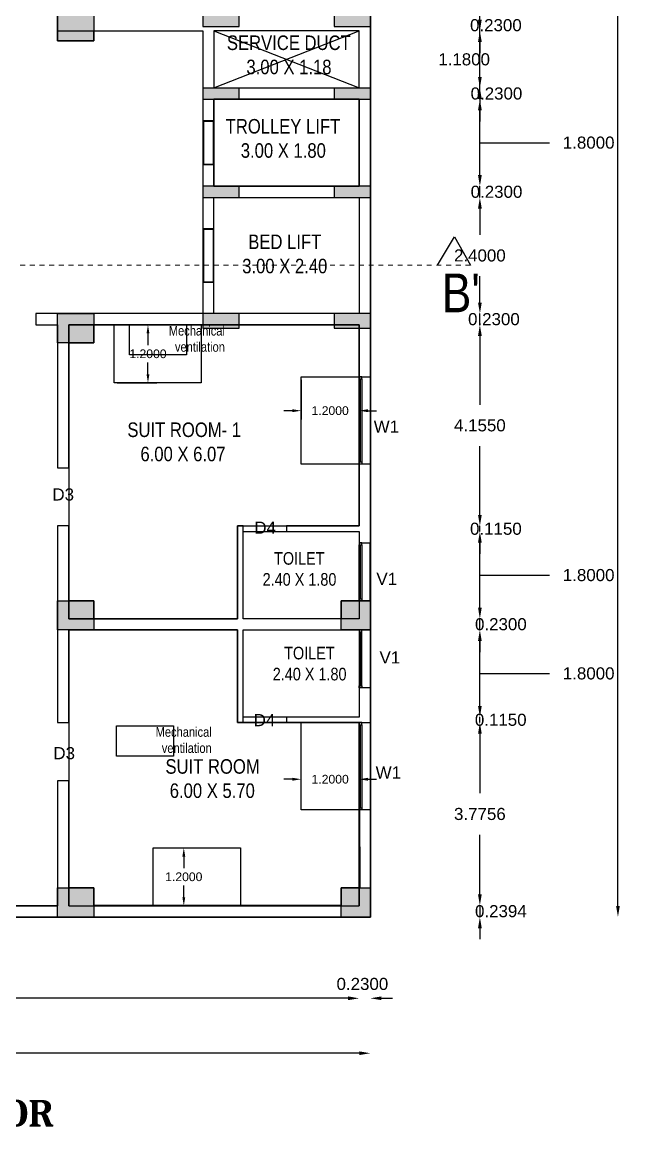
# Model space of a CAD drawing. Header units: metres. Extents: x -38 to 401, y 28 to 287.
# Drawn here: x 254.76 to 267.46, y 28.43 to 51.24 of the extents above; entities that cross this region are included whole.
import ezdxf

# ---------------------------------------------------------------- set-up
doc = ezdxf.new("R2010")
doc.units = ezdxf.units.M
doc.linetypes.add('CENTER', pattern=[2, 1.25, -0.25, 0.25, -0.25])
for name, color, linetype in [('BLK_1_FLR_7_AC_ROOM_8', 117, 'Continuous'), ('BLK_1_FLR_7_AC_ROOM_9', 117, 'Continuous'), ('BLK_1_FLR_7_ACROOM_8_LIGHT_VENTILATION_1', 117, 'Continuous'), ('BLK_1_FLR_7_ACROOM_8_LIGHT_VENTILATION_2', 117, 'Continuous'), ('BLK_1_FLR_7_ACROOM_9_LIGHT_VENTILATION_1', 117, 'Continuous'), ('BLK_1_FLR_7_ACROOM_9_LIGHT_VENTILATION_2', 117, 'Continuous'), ('BLK_1_FLR_7_BLT_UP_AREA_DEDUCT', 1, 'Continuous'), ('BLK_1_FLR_7_CARPET_AREA', 10, 'Continuous'), ('UBEAM', 1, 'Continuous'), ('UHATCH', 8, 'Continuous')]:
    doc.layers.add(name, color=color, linetype=linetype)
for name, color, linetype, lineweight in [('BLK_1_FLR_7_BLT_UP_AREA', 4, 'Continuous', 30), ('BLK_1_FLR_7_LIFT_1', 4, 'Continuous', 30), ('BLK_1_FLR_7_LIFT_2', 4, 'Continuous', 30), ('BLK_1_FLR_7_WC_BATH', 4, 'Continuous', 30), ('BLK_1_LVL_7_BLDG_FOOT_PRINT', 4, 'Continuous', 30), ('UCOLUMN', 6, 'Continuous', 30)]:
    doc.layers.add(name, color=color, linetype=linetype, lineweight=lineweight)
doc.styles.get("Standard").update_dxf_attribs({"font": 'arial.ttf'})
doc.dimstyles.get("Standard").update_dxf_attribs({"dimtxt": 0.18, "dimasz": 0.18, "dimexe": 0.18, "dimexo": 0.0625, "dimgap": 0.09, "dimtad": 0, "dimtih": 1, "dimtoh": 1, "dimdec": 4, "dimzin": 0, "dimdsep": 46, "dimtxsty": 'Standard', "dimcen": 0.09, "dimadec": 0, "dimazin": 0, "dimtfac": 1, "dimtdec": 4, "dimtofl": 0, "dimtmove": 0, "dimatfit": 3, "dimfxl": 0, "dimtolj": 1, "dimtzin": 0, "dimarcsym": 0})
doc.dimstyles.new('STANDARD$0', dxfattribs={"dimtxt": 7, "dimasz": 3, "dimexe": 3, "dimexo": 1, "dimgap": 1.5, "dimtad": 1, "dimdec": 1, "dimzin": 1, "dimdsep": 46, "dimlunit": 4, "dimtxsty": 'Standard', "dimblk": 'OBLIQUE', "dimcen": 0.09375, "dimdle": 1, "dimclrd": 8, "dimclre": 8, "dimclrt": 7, "dimadec": 1, "dimazin": 0, "dimtfac": 1, "dimtdec": 1, "dimtix": 1, "dimtmove": 2, "dimatfit": 3, "dimldrblk": 'ARCHTICK', "dimfxl": 0, "dimfrac": 2, "dimtolj": 1, "dimtzin": 0, "dimarcsym": 0})

# ---------------------------------------------------------------- blocks, each defined once
blk = doc.blocks.new('*D142')
at = {"color": 0, "lineweight": -2}
for p, q in [((267.07, 85.881), (267.07, 59.553)), ((267.07, 32.991), (267.07, 59.318))]:
    blk.add_line(p, q, dxfattribs=at)
at = {"color": 0}
for points in [[(267.032, 85.881), (267.108, 85.881), (267.07, 86.111)], [(267.032, 32.991), (267.108, 32.991), (267.07, 32.761)]]:
    blk.add_solid(points, dxfattribs=at)
at = {"layer": 'Defpoints', "color": 0}
for p in [(263.454, 86.111), (261.954, 32.761), (267.07, 32.761)]:
    blk.add_point(p, dxfattribs=at)
at = {"color": 0, "lineweight": 25, "insert": (267.07, 59.436), "char_height": 0.23, "attachment_point": 5}
blk.add_mtext('\\A1;53.35', dxfattribs=at)
blk = doc.blocks.new('*D145')
at = {"color": 0, "lineweight": -2}
for p, q in [((240.634, 29.949), (250.788, 29.949)), ((261.724, 29.949), (251.57, 29.949))]:
    blk.add_line(p, q, dxfattribs=at)
at = {"color": 0}
for points in [[(240.634, 29.987), (240.634, 29.91), (240.404, 29.949)], [(261.724, 29.987), (261.724, 29.91), (261.954, 29.949)]]:
    blk.add_solid(points, dxfattribs=at)
at = {"layer": 'Defpoints', "color": 0}
for p in [(240.404, 32.761), (261.954, 32.761), (261.954, 29.949)]:
    blk.add_point(p, dxfattribs=at)
at = {"color": 0, "lineweight": 25, "insert": (251.179, 29.949), "char_height": 0.23, "attachment_point": 5}
blk.add_mtext('\\A1;21.55', dxfattribs=at)
blk = doc.blocks.new('230 X 750')
at = {"layer": 'UHATCH', "linetype": 'Continuous'}
h = blk.add_hatch(color=256, dxfattribs=at)
h.dxf.hatch_style = 1
h.paths.add_polyline_path([(750, 0), (750, 230), (0, 230), (0, 0)])
at = {"layer": 'UCOLUMN', "linetype": 'Continuous'}
blk.add_lwpolyline([(0, 230), (0, 0), (750, 0), (750, 230)], close=True, dxfattribs=at)
blk = doc.blocks.new('A$C4CCF6BF3')
at = {"layer": 'UHATCH', "linetype": 'Continuous'}
h = blk.add_hatch(color=256, dxfattribs=at)
h.dxf.hatch_style = 1
h.paths.add_polyline_path([(750, 0), (750, 300), (0, 300), (0, 0)])
at = {"layer": 'UCOLUMN', "linetype": 'Continuous'}
blk.add_lwpolyline([(0, 300), (0, 0), (750, 0), (750, 300)], close=True, dxfattribs=at)
blk = doc.blocks.new('600X600')
at = {"layer": 'UHATCH', "linetype": 'Continuous'}
h = blk.add_hatch(color=256, dxfattribs=at)
h.dxf.hatch_style = 1
h.paths.add_polyline_path([(600, 600), (0, 600), (0, 0), (600, 0)])
at = {"layer": 'UCOLUMN', "linetype": 'Continuous'}
blk.add_lwpolyline([(0, 0), (600, 0), (600, 600), (0, 600)], close=True, dxfattribs=at)
blk = doc.blocks.new('750 x 750')
blk.add_blockref('600X600', (0, 75))
blk = doc.blocks.new('600X750')
at = {"layer": 'UHATCH', "linetype": 'Continuous'}
h = blk.add_hatch(color=256, dxfattribs=at)
h.dxf.hatch_style = 1
h.paths.add_polyline_path([(0, 600), (-750, 600), (-750, 0), (0, 0)])
at = {"layer": 'UCOLUMN', "linetype": 'Continuous'}
blk.add_lwpolyline([(0, 0), (-750, 0), (-750, 600), (0, 600)], close=True, dxfattribs=at)
blk = doc.blocks.new('ASDFSDFSDFDFD')
at = {"layer": 'UBEAM'}
for name, p in [('600X750', (-5710, 3003)), ('A$C4CCF6BF3', (-3460, 3302)), ('A$C4CCF6BF3', (-750, 3302)), ('230 X 750', (-3460, 1798)), ('230 X 750', (-750, 1798)), ('230 X 750', (-3460, -230)), ('230 X 750', (-750, -230)), ('600X750', (-5710, -3230)), ('A$C4CCF6BF3', (-3460, -2930)), ('A$C4CCF6BF3', (-750, -2930)), ('600X750', (-5710, -9160)), ('600X750', (-5710, -15090))]:
    blk.add_blockref(name, p, dxfattribs=at)
at = {"layer": 'UBEAM', "linetype": 'Continuous', "xscale": -1}
for p in [(0, -9235), (0, -15165)]:
    blk.add_blockref('750 x 750', p, dxfattribs=at)
blk = doc.blocks.new('*D332')
at = {"color": 0, "lineweight": -2}
for p, q in [((240.864, 31.083), (250.261, 31.083)), ((261.494, 31.083), (252.097, 31.083))]:
    blk.add_line(p, q, dxfattribs=at)
at = {"color": 0}
for points in [[(240.864, 31.122), (240.864, 31.045), (240.634, 31.083)], [(261.494, 31.122), (261.494, 31.045), (261.724, 31.083)]]:
    blk.add_solid(points, dxfattribs=at)
at = {"layer": 'Defpoints', "color": 0}
for p in [(240.634, 32.991), (261.724, 32.991), (261.724, 31.083)]:
    blk.add_point(p, dxfattribs=at)
at = {"color": 0, "lineweight": 25, "insert": (251.179, 31.083), "char_height": 0.25, "attachment_point": 5}
blk.add_mtext('\\A1;21.0900', dxfattribs=at)
blk = doc.blocks.new('*D334')
at = {"color": 0, "lineweight": -2}
for p, q in [((261.494, 31.083), (261.264, 31.083)), ((262.184, 31.083), (262.414, 31.083))]:
    blk.add_line(p, q, dxfattribs=at)
at = {"color": 0}
for points in [[(261.494, 31.122), (261.494, 31.045), (261.724, 31.083)], [(262.184, 31.122), (262.184, 31.045), (261.954, 31.083)]]:
    blk.add_solid(points, dxfattribs=at)
at = {"layer": 'Defpoints', "color": 0}
for p in [(261.724, 32.991), (261.954, 32.761), (261.954, 31.083)]:
    blk.add_point(p, dxfattribs=at)
at = {"color": 0, "lineweight": 25, "insert": (261.79, 31.378), "char_height": 0.25, "attachment_point": 5}
blk.add_mtext('\\A1;0.2300', dxfattribs=at)
blk = doc.blocks.new('*D353')
at = {"color": 0, "lineweight": -2}
for p, q in [((264.217, 36.546), (264.217, 35.316)), ((264.217, 33.23), (264.217, 34.46))]:
    blk.add_line(p, q, dxfattribs=at)
at = {"color": 0}
for points in [[(264.179, 36.546), (264.256, 36.546), (264.217, 36.776)], [(264.179, 33.23), (264.256, 33.23), (264.217, 33)]]:
    blk.add_solid(points, dxfattribs=at)
at = {"layer": 'Defpoints', "color": 0}
for p in [(261.954, 36.776), (264.217, 36.776), (261.724, 33)]:
    blk.add_point(p, dxfattribs=at)
at = {"color": 0, "lineweight": 25, "insert": (264.217, 34.888), "char_height": 0.25, "attachment_point": 5}
blk.add_mtext('\\A1;3.7756', dxfattribs=at)
blk = doc.blocks.new('*D354')
at = {"color": 0, "lineweight": -2}
for p, q in [((264.217, 33.23), (264.217, 33.46)), ((264.217, 33), (264.217, 32.761)), ((264.217, 32.531), (264.217, 32.301))]:
    blk.add_line(p, q, dxfattribs=at)
at = {"color": 0}
for points in [[(264.179, 33.23), (264.256, 33.23), (264.217, 33)], [(264.179, 32.531), (264.256, 32.531), (264.217, 32.761)]]:
    blk.add_solid(points, dxfattribs=at)
at = {"layer": 'Defpoints', "color": 0}
for p in [(261.724, 33), (261.954, 32.761), (264.217, 32.761)]:
    blk.add_point(p, dxfattribs=at)
at = {"color": 0, "lineweight": 25, "insert": (264.651, 32.881), "char_height": 0.25, "attachment_point": 5}
blk.add_mtext('\\A1;0.2394', dxfattribs=at)
blk = doc.blocks.new('*D355')
at = {"color": 0, "lineweight": -2}
for p, q in [((264.217, 37.121), (264.217, 37.351)), ((264.217, 36.776), (264.217, 36.891)), ((264.217, 36.546), (264.217, 36.316))]:
    blk.add_line(p, q, dxfattribs=at)
at = {"color": 0}
for points in [[(264.179, 37.121), (264.256, 37.121), (264.217, 36.891)], [(264.179, 36.546), (264.256, 36.546), (264.217, 36.776)]]:
    blk.add_solid(points, dxfattribs=at)
at = {"layer": 'Defpoints', "color": 0}
for p in [(261.724, 36.891), (261.954, 36.776), (264.217, 36.891)]:
    blk.add_point(p, dxfattribs=at)
at = {"color": 0, "lineweight": 25, "insert": (264.648, 36.833), "char_height": 0.25, "attachment_point": 5}
blk.add_mtext('\\A1;0.1150', dxfattribs=at)
blk = doc.blocks.new('*D356')
at = {"color": 0, "lineweight": -2}
for p, q in [((264.217, 37.121), (264.217, 38.461)), ((264.217, 37.791), (265.058, 37.791)), ((265.058, 37.791), (265.658, 37.791))]:
    blk.add_line(p, q, dxfattribs=at)
at = {"color": 0}
for points in [[(264.179, 38.461), (264.256, 38.461), (264.217, 38.691)], [(264.179, 37.121), (264.256, 37.121), (264.217, 36.891)]]:
    blk.add_solid(points, dxfattribs=at)
at = {"layer": 'Defpoints', "color": 0}
for p in [(261.954, 38.691), (264.217, 38.691), (261.724, 36.891)]:
    blk.add_point(p, dxfattribs=at)
at = {"color": 0, "lineweight": 25, "insert": (266.465, 37.791), "char_height": 0.25, "attachment_point": 5}
blk.add_mtext('\\A1;1.8000', dxfattribs=at)
blk = doc.blocks.new('*D357')
at = {"color": 0, "lineweight": -2}
for p, q in [((264.217, 39.151), (264.217, 39.381)), ((264.217, 38.691), (264.217, 38.921)), ((264.217, 38.461), (264.217, 38.231))]:
    blk.add_line(p, q, dxfattribs=at)
at = {"color": 0}
for points in [[(264.179, 39.151), (264.256, 39.151), (264.217, 38.921)], [(264.179, 38.461), (264.256, 38.461), (264.217, 38.691)]]:
    blk.add_solid(points, dxfattribs=at)
at = {"layer": 'Defpoints', "color": 0}
for p in [(261.724, 38.921), (264.217, 38.921), (261.954, 38.691)]:
    blk.add_point(p, dxfattribs=at)
at = {"color": 0, "lineweight": 25, "insert": (264.651, 38.806), "char_height": 0.25, "attachment_point": 5}
blk.add_mtext('\\A1;0.2300', dxfattribs=at)
blk = doc.blocks.new('*D358')
at = {"color": 0, "lineweight": -2}
for p, q in [((264.217, 39.151), (264.217, 40.491)), ((264.217, 39.821), (265.058, 39.821)), ((265.058, 39.821), (265.658, 39.821))]:
    blk.add_line(p, q, dxfattribs=at)
at = {"color": 0}
for points in [[(264.179, 40.491), (264.256, 40.491), (264.217, 40.721)], [(264.179, 39.151), (264.256, 39.151), (264.217, 38.921)]]:
    blk.add_solid(points, dxfattribs=at)
at = {"layer": 'Defpoints', "color": 0}
for p in [(261.724, 40.721), (264.217, 40.721), (261.724, 38.921)]:
    blk.add_point(p, dxfattribs=at)
at = {"color": 0, "lineweight": 25, "insert": (266.465, 39.821), "char_height": 0.25, "attachment_point": 5}
blk.add_mtext('\\A1;1.8000', dxfattribs=at)
blk = doc.blocks.new('*D359')
at = {"color": 0, "lineweight": -2}
for p, q in [((264.217, 41.066), (264.217, 41.296)), ((264.217, 40.721), (264.217, 40.836)), ((264.217, 40.491), (264.217, 40.261))]:
    blk.add_line(p, q, dxfattribs=at)
at = {"color": 0}
for points in [[(264.179, 41.066), (264.256, 41.066), (264.217, 40.836)], [(264.179, 40.491), (264.256, 40.491), (264.217, 40.721)]]:
    blk.add_solid(points, dxfattribs=at)
at = {"layer": 'Defpoints', "color": 0}
for p in [(261.724, 40.836), (261.724, 40.721), (264.217, 40.836)]:
    blk.add_point(p, dxfattribs=at)
at = {"color": 0, "lineweight": 25, "insert": (264.548, 40.778), "char_height": 0.25, "attachment_point": 5}
blk.add_mtext('\\A1;0.1150', dxfattribs=at)
blk = doc.blocks.new('*D360')
at = {"color": 0, "lineweight": -2}
for p, q in [((264.217, 44.761), (264.217, 43.341)), ((264.217, 41.066), (264.217, 42.486))]:
    blk.add_line(p, q, dxfattribs=at)
at = {"color": 0}
for points in [[(264.179, 44.761), (264.256, 44.761), (264.217, 44.991)], [(264.179, 41.066), (264.256, 41.066), (264.217, 40.836)]]:
    blk.add_solid(points, dxfattribs=at)
at = {"layer": 'Defpoints', "color": 0}
for p in [(261.724, 44.991), (264.217, 44.991), (261.724, 40.836)]:
    blk.add_point(p, dxfattribs=at)
at = {"color": 0, "lineweight": 25, "insert": (264.217, 42.913), "char_height": 0.25, "attachment_point": 5}
blk.add_mtext('\\A1;4.1550', dxfattribs=at)
blk = doc.blocks.new('*D361')
at = {"color": 0, "lineweight": -2}
for p, q in [((264.217, 45.451), (264.217, 45.681)), ((264.217, 44.991), (264.217, 45.221)), ((264.217, 44.761), (264.217, 44.531))]:
    blk.add_line(p, q, dxfattribs=at)
at = {"color": 0}
for points in [[(264.179, 45.451), (264.256, 45.451), (264.217, 45.221)], [(264.179, 44.761), (264.256, 44.761), (264.217, 44.991)]]:
    blk.add_solid(points, dxfattribs=at)
at = {"layer": 'Defpoints', "color": 0}
for p in [(261.724, 45.221), (264.217, 45.221), (261.724, 44.991)]:
    blk.add_point(p, dxfattribs=at)
at = {"color": 0, "lineweight": 25, "insert": (264.507, 45.106), "char_height": 0.25, "attachment_point": 5}
blk.add_mtext('\\A1;0.2300', dxfattribs=at)
blk = doc.blocks.new('*D362')
at = {"color": 0, "lineweight": -2}
for p, q in [((264.217, 47.391), (264.217, 46.849)), ((264.217, 45.451), (264.217, 45.993))]:
    blk.add_line(p, q, dxfattribs=at)
at = {"color": 0}
for points in [[(264.179, 47.391), (264.256, 47.391), (264.217, 47.621)], [(264.179, 45.451), (264.256, 45.451), (264.217, 45.221)]]:
    blk.add_solid(points, dxfattribs=at)
at = {"layer": 'Defpoints', "color": 0}
for p in [(261.724, 47.621), (264.217, 47.621), (261.724, 45.221)]:
    blk.add_point(p, dxfattribs=at)
at = {"color": 0, "lineweight": 25, "insert": (264.217, 46.421), "char_height": 0.25, "attachment_point": 5}
blk.add_mtext('\\A1;2.4000', dxfattribs=at)
blk = doc.blocks.new('*D363')
at = {"color": 0, "lineweight": -2}
for p, q in [((264.217, 48.081), (264.217, 48.311)), ((264.217, 47.621), (264.217, 47.851)), ((264.217, 47.391), (264.217, 47.161))]:
    blk.add_line(p, q, dxfattribs=at)
at = {"color": 0}
for points in [[(264.179, 48.081), (264.256, 48.081), (264.217, 47.851)], [(264.179, 47.391), (264.256, 47.391), (264.217, 47.621)]]:
    blk.add_solid(points, dxfattribs=at)
at = {"layer": 'Defpoints', "color": 0}
for p in [(261.724, 47.851), (264.217, 47.851), (261.724, 47.621)]:
    blk.add_point(p, dxfattribs=at)
at = {"color": 0, "lineweight": 25, "insert": (264.561, 47.736), "char_height": 0.25, "attachment_point": 5}
blk.add_mtext('\\A1;0.2300', dxfattribs=at)
blk = doc.blocks.new('*D364')
at = {"color": 0, "lineweight": -2}
for p, q in [((264.217, 48.081), (264.217, 49.421)), ((264.217, 48.751), (265.058, 48.751)), ((265.058, 48.751), (265.658, 48.751))]:
    blk.add_line(p, q, dxfattribs=at)
at = {"color": 0}
for points in [[(264.179, 49.421), (264.256, 49.421), (264.217, 49.651)], [(264.179, 48.081), (264.256, 48.081), (264.217, 47.851)]]:
    blk.add_solid(points, dxfattribs=at)
at = {"layer": 'Defpoints', "color": 0}
for p in [(261.724, 49.651), (264.217, 49.651), (261.724, 47.851)]:
    blk.add_point(p, dxfattribs=at)
at = {"color": 0, "lineweight": 25, "insert": (266.465, 48.751), "char_height": 0.25, "attachment_point": 5}
blk.add_mtext('\\A1;1.8000', dxfattribs=at)
blk = doc.blocks.new('*D365')
at = {"color": 0, "lineweight": -2}
for p, q in [((264.217, 50.111), (264.217, 50.341)), ((264.217, 49.651), (264.217, 49.881)), ((264.217, 49.421), (264.217, 49.191))]:
    blk.add_line(p, q, dxfattribs=at)
at = {"color": 0}
for points in [[(264.179, 50.111), (264.256, 50.111), (264.217, 49.881)], [(264.179, 49.421), (264.256, 49.421), (264.217, 49.651)]]:
    blk.add_solid(points, dxfattribs=at)
at = {"layer": 'Defpoints', "color": 0}
for p in [(261.724, 49.881), (264.217, 49.881), (261.724, 49.651)]:
    blk.add_point(p, dxfattribs=at)
at = {"color": 0, "lineweight": 25, "insert": (264.56, 49.766), "char_height": 0.25, "attachment_point": 5}
blk.add_mtext('\\A1;0.2300', dxfattribs=at)
blk = doc.blocks.new('*D366')
at = {"color": 0, "lineweight": -2}
for p, q in [((264.217, 51.291), (264.217, 51.521)), ((264.217, 49.881), (264.217, 51.061)), ((264.217, 49.651), (264.217, 49.421))]:
    blk.add_line(p, q, dxfattribs=at)
at = {"color": 0}
for points in [[(264.179, 51.291), (264.256, 51.291), (264.217, 51.061)], [(264.179, 49.651), (264.256, 49.651), (264.217, 49.881)]]:
    blk.add_solid(points, dxfattribs=at)
at = {"layer": 'Defpoints', "color": 0}
for p in [(261.724, 51.061), (264.217, 51.061), (261.724, 49.881)]:
    blk.add_point(p, dxfattribs=at)
at = {"color": 0, "lineweight": 25, "insert": (263.892, 50.471), "char_height": 0.25, "attachment_point": 5}
blk.add_mtext('\\A1;1.1800', dxfattribs=at)
blk = doc.blocks.new('*D260')
at = {"color": 0, "lineweight": -2}
for p, q in [((264.217, 51.521), (264.217, 51.751)), ((264.217, 51.061), (264.217, 51.291)), ((264.217, 50.831), (264.217, 50.601))]:
    blk.add_line(p, q, dxfattribs=at)
at = {"color": 0}
for points in [[(264.179, 51.521), (264.256, 51.521), (264.217, 51.291)], [(264.179, 50.831), (264.256, 50.831), (264.217, 51.061)]]:
    blk.add_solid(points, dxfattribs=at)
at = {"layer": 'Defpoints', "color": 0}
for p in [(261.724, 51.291), (264.217, 51.291), (261.724, 51.061)]:
    blk.add_point(p, dxfattribs=at)
at = {"color": 0, "lineweight": 25, "insert": (264.548, 51.176), "char_height": 0.25, "attachment_point": 5}
blk.add_mtext('\\A1;0.2300', dxfattribs=at)
blk = doc.blocks.new('*D1071')
at = {"layer": 'BLK_1_FLR_7_ACROOM_8_LIGHT_VENTILATION_1', "color": 0, "lineweight": -2}
for p, q in [((260.344, 35.606), (260.164, 35.606)), ((260.524, 35.038), (260.524, 35.786)), ((261.724, 35.038), (261.724, 35.786)), ((261.904, 35.606), (262.084, 35.606))]:
    blk.add_line(p, q, dxfattribs=at)
at = {"layer": 'BLK_1_FLR_7_ACROOM_8_LIGHT_VENTILATION_1', "color": 0}
for points in [[(260.344, 35.636), (260.344, 35.576), (260.524, 35.606)], [(261.904, 35.636), (261.904, 35.576), (261.724, 35.606)]]:
    blk.add_solid(points, dxfattribs=at)
at = {"layer": 'Defpoints', "color": 0}
for p in [(261.724, 35.606), (260.524, 34.976), (261.724, 34.976)]:
    blk.add_point(p, dxfattribs=at)
at = {"layer": 'BLK_1_FLR_7_ACROOM_8_LIGHT_VENTILATION_1', "color": 0, "lineweight": 30, "insert": (261.124, 35.606), "char_height": 0.18, "attachment_point": 5}
blk.add_mtext('\\A1;1.2000', dxfattribs=at)
blk = doc.blocks.new('*D1072')
at = {"layer": 'BLK_1_FLR_7_ACROOM_9_LIGHT_VENTILATION_1', "color": 0, "lineweight": -2}
for p, q in [((260.524, 43.853), (260.524, 43.037)), ((261.724, 43.853), (261.724, 43.037)), ((260.344, 43.217), (260.164, 43.217)), ((261.904, 43.217), (262.084, 43.217))]:
    blk.add_line(p, q, dxfattribs=at)
at = {"layer": 'BLK_1_FLR_7_ACROOM_9_LIGHT_VENTILATION_1', "color": 0}
for points in [[(260.344, 43.247), (260.344, 43.187), (260.524, 43.217)], [(261.904, 43.247), (261.904, 43.187), (261.724, 43.217)]]:
    blk.add_solid(points, dxfattribs=at)
at = {"layer": 'Defpoints', "color": 0}
for p in [(260.524, 43.916), (261.724, 43.916), (261.724, 43.217)]:
    blk.add_point(p, dxfattribs=at)
at = {"layer": 'BLK_1_FLR_7_ACROOM_9_LIGHT_VENTILATION_1', "color": 0, "lineweight": 30, "insert": (261.124, 43.217), "char_height": 0.18, "attachment_point": 5}
blk.add_mtext('\\A1;1.2000', dxfattribs=at)
blk = doc.blocks.new('*D1114')
at = {"layer": 'BLK_1_FLR_7_ACROOM_8_LIGHT_VENTILATION_2', "color": 0, "lineweight": -2}
for p, q in [((257.533, 34.191), (258.28, 34.191)), ((258.1, 34.011), (258.1, 33.773)), ((258.1, 33.171), (258.1, 33.409)), ((257.533, 32.991), (258.28, 32.991))]:
    blk.add_line(p, q, dxfattribs=at)
at = {"layer": 'BLK_1_FLR_7_ACROOM_8_LIGHT_VENTILATION_2', "color": 0}
for points in [[(258.07, 34.011), (258.13, 34.011), (258.1, 34.191)], [(258.07, 33.171), (258.13, 33.171), (258.1, 32.991)]]:
    blk.add_solid(points, dxfattribs=at)
at = {"layer": 'Defpoints', "color": 0}
for p in [(257.471, 34.191), (257.471, 32.991), (258.1, 32.991)]:
    blk.add_point(p, dxfattribs=at)
at = {"layer": 'BLK_1_FLR_7_ACROOM_8_LIGHT_VENTILATION_2', "color": 0, "lineweight": 30, "insert": (258.1, 33.591), "char_height": 0.18, "attachment_point": 5}
blk.add_mtext('\\A1;1.2000', dxfattribs=at)
blk = doc.blocks.new('*D1115')
at = {"layer": 'BLK_1_FLR_7_ACROOM_9_LIGHT_VENTILATION_2', "color": 0, "lineweight": -2}
for p, q in [((256.723, 44.991), (257.54, 44.991)), ((257.36, 44.811), (257.36, 44.573)), ((257.36, 43.971), (257.36, 44.209)), ((256.723, 43.791), (257.54, 43.791))]:
    blk.add_line(p, q, dxfattribs=at)
at = {"layer": 'BLK_1_FLR_7_ACROOM_9_LIGHT_VENTILATION_2', "color": 0}
for points in [[(257.33, 44.811), (257.39, 44.811), (257.36, 44.991)], [(257.33, 43.971), (257.39, 43.971), (257.36, 43.791)]]:
    blk.add_solid(points, dxfattribs=at)
at = {"layer": 'Defpoints', "color": 0}
for p in [(256.661, 44.991), (257.36, 44.991), (256.661, 43.791)]:
    blk.add_point(p, dxfattribs=at)
at = {"layer": 'BLK_1_FLR_7_ACROOM_9_LIGHT_VENTILATION_2', "color": 0, "lineweight": 30, "insert": (257.36, 44.391), "char_height": 0.18, "attachment_point": 5}
blk.add_mtext('\\A1;1.2000', dxfattribs=at)

msp = doc.modelspace()

# ---------------------------------------------------------------- linework, layer by layer
at = {"color": 7, "lineweight": 25}
for p, q in [((261.95406, 43.91574), (261.95406, 52.12207)), ((255.49406, 51.45341), (255.49406, 51.06091)), ((255.49406, 51.06091), (258.49406, 51.06091)), ((258.49406, 51.06091), (258.49406, 49.20091)), ((258.72406, 49.88091), (261.72406, 51.06091)), ((258.72406, 51.06091), (261.72406, 49.88091)), ((258.72406, 49.20091), (258.72406, 49.65091)), ((258.72406, 49.65091), (261.72406, 49.65091)), ((261.72406, 49.65091), (261.72406, 47.85091)), ((258.49406, 49.20091), (258.72406, 49.20091)), ((258.72406, 48.30091), (258.49406, 48.30091)), ((258.49406, 48.30091), (258.49406, 46.97091)), ((258.72406, 47.85091), (258.72406, 48.30091)), ((261.72406, 47.85091), (258.72406, 47.85091)), ((258.72406, 46.97091), (258.72406, 47.62091)), ((258.72406, 47.62091), (261.72406, 47.62091)), ((261.72406, 47.62091), (261.72406, 45.22091)), ((258.49406, 46.97091), (258.72406, 46.97091)), ((258.72406, 45.87091), (258.49406, 45.87091)), ((258.49406, 45.87091), (258.49406, 45.22091)), ((258.72406, 45.22091), (258.72406, 45.87091)), ((258.49406, 45.22091), (255.04406, 45.22091)), ((255.04406, 45.22091), (255.04406, 44.99091)), ((261.72406, 45.22091), (258.72406, 45.22091)), ((255.04406, 44.99091), (255.49406, 44.99091)), ((255.49406, 44.99091), (255.49406, 42.03591)), ((255.72406, 42.03591), (255.72406, 44.99091)), ((255.72406, 44.99091), (261.72406, 44.99091)), ((261.72406, 44.99091), (261.72406, 43.91574)), ((261.72406, 43.91574), (261.95406, 43.91574)), ((261.72407, 42.13179), (261.72406, 43.87315)), ((261.74463, 42.15833), (261.74462, 43.87315)), ((261.75315, 42.15833), (261.75314, 43.87315)), ((261.77517, 43.87315), (261.77518, 42.13179)), ((261.95406, 42.11574), (261.95406, 43.91574)), ((255.49406, 42.03591), (255.72406, 42.03591)), ((261.72406, 42.11574), (261.72406, 40.83591)), ((261.95406, 42.11574), (261.72406, 42.11574)), ((261.95406, 40.49091), (261.95406, 42.11574)), ((255.72406, 40.83591), (255.49406, 40.83591)), ((255.49406, 40.83591), (255.49406, 36.77591)), ((255.72406, 38.92091), (255.72406, 40.83591)), ((259.32406, 40.83591), (259.20906, 40.83591)), ((259.20906, 40.83591), (259.20906, 38.92091)), ((259.32406, 38.92091), (259.32406, 40.83591)), ((261.72406, 40.83591), (260.22406, 40.83591)), ((260.22406, 40.83591), (260.22406, 40.72093)), ((260.22406, 40.72093), (261.72406, 40.72093)), ((261.72406, 40.72093), (261.72406, 40.49091)), ((261.72406, 39.30696), (261.72405, 40.44832)), ((261.72406, 40.49091), (261.95406, 40.49091)), ((261.74462, 39.3335), (261.74461, 40.44832)), ((261.75314, 39.3335), (261.75313, 40.44832)), ((261.77516, 40.44832), (261.77517, 39.30696)), ((261.95405, 39.29091), (261.95405, 40.49091)), ((261.72406, 39.29091), (261.72406, 38.92091)), ((261.95406, 39.29091), (261.72406, 39.29091)), ((261.95406, 38.69091), (261.95406, 39.29091)), ((259.20906, 38.92091), (255.72406, 38.92091)), ((261.72406, 38.92091), (259.32406, 38.92091)), ((255.72406, 36.77591), (255.72406, 38.69091)), ((255.72406, 38.69091), (259.20906, 38.69091)), ((259.20906, 38.69091), (259.20906, 36.77591)), ((259.32406, 36.77591), (259.32406, 38.69091)), ((259.32406, 38.69091), (261.72406, 38.69091)), ((261.72406, 38.67485), (261.72405, 37.5335)), ((261.72406, 38.69091), (261.95406, 38.69091)), ((261.74462, 38.64832), (261.74461, 37.5335)), ((261.75314, 38.64832), (261.75313, 37.5335)), ((261.77516, 37.5335), (261.77517, 38.67485)), ((261.95405, 38.69091), (261.95405, 37.49091)), ((261.72406, 37.49091), (261.72406, 36.89091)), ((261.95406, 37.49091), (261.72406, 37.49091)), ((261.95406, 35.74857), (261.95406, 37.49091)), ((255.49406, 36.77591), (255.72406, 36.77591)), ((259.20906, 36.77591), (259.32406, 36.77591)), ((260.22407, 36.89091), (260.22406, 36.77591)), ((260.22406, 36.77591), (261.72406, 36.77591)), ((261.72406, 36.89091), (260.22407, 36.89091)), ((261.72406, 36.77591), (261.72406, 35.74857)), ((261.72406, 36.77591), (261.95406, 36.77591)), ((261.72407, 34.99196), (261.72406, 36.73332)), ((261.74463, 35.0185), (261.74462, 36.73332)), ((261.75315, 35.0185), (261.75314, 36.73332)), ((261.77517, 36.73332), (261.77518, 34.99196)), ((261.95406, 34.97591), (261.95406, 36.77591)), ((255.49406, 35.57591), (255.49406, 32.99091)), ((255.72406, 35.57591), (255.49406, 35.57591)), ((255.72406, 32.99091), (255.72406, 35.57591)), ((261.72406, 34.97591), (261.72406, 32.99091)), ((261.95406, 34.97591), (261.72406, 34.97591)), ((261.72407, 34.49101), (261.72407, 34.97591)), ((261.95406, 32.76091), (261.95406, 34.97591))]:
    msp.add_line(p, q, dxfattribs=at)
for points in [[(258.72406, 49.88091), (261.72406, 49.88091), (261.72406, 51.06091), (258.72406, 51.06091)], [(258.49406, 48.30091), (258.72406, 48.30091), (258.72406, 49.20091), (258.49406, 49.20091)], [(258.50406, 48.31091), (258.71406, 48.31091), (258.71406, 49.19091), (258.50406, 49.19091)], [(258.49406, 45.87091), (258.72406, 45.87091), (258.72406, 46.97091), (258.49406, 46.97091)], [(258.50406, 45.88091), (258.71406, 45.88091), (258.71406, 46.96091), (258.50406, 46.96091)], [(256.97932, 44.99091), (258.15875, 44.99091), (258.15875, 44.36949), (256.97932, 44.36949)], [(261.72406, 43.87315), (261.77517, 43.87315), (261.77517, 43.91574), (261.72406, 43.91574)], [(261.72407, 42.15833), (261.77518, 42.15833), (261.77518, 42.11574), (261.72407, 42.11574)], [(261.72405, 40.44832), (261.77516, 40.44832), (261.77516, 40.49091), (261.72405, 40.49091)], [(261.72406, 39.3335), (261.77517, 39.3335), (261.77517, 39.29091), (261.72406, 39.29091)], [(261.72406, 38.64832), (261.77517, 38.64832), (261.77517, 38.69091), (261.72406, 38.69091)], [(261.72405, 37.5335), (261.77516, 37.5335), (261.77516, 37.49091), (261.72405, 37.49091)], [(261.72406, 36.73332), (261.77517, 36.73332), (261.77517, 36.77591), (261.72406, 36.77591)], [(256.70718, 36.70624), (257.88661, 36.70624), (257.88661, 36.08482), (256.70718, 36.08482)], [(261.72407, 35.0185), (261.77518, 35.0185), (261.77518, 34.97591), (261.72407, 34.97591)]]:
    msp.add_lwpolyline(points, close=True, dxfattribs=at)
for points in [[(263.34478, 46.22091), (263.69463, 46.80378), (264.02075, 46.22091)], [(240.40406, 32.99091), (255.49406, 32.99091)], [(255.72406, 32.99091), (261.72406, 32.99091)], [(240.40406, 32.76091), (261.95406, 32.76091)]]:
    msp.add_lwpolyline(points, dxfattribs=at)
at = {"linetype": 'CENTER', "lineweight": 20, "ltscale": 0.05}
msp.add_lwpolyline([(264.02075, 46.22091), (237.66309, 46.22091)], dxfattribs=at)
at = {"layer": 'BLK_1_FLR_7_AC_ROOM_8', "color": 2, "lineweight": 30}
msp.add_lwpolyline([(261.72406, 33.00026), (261.72406, 36.77591), (259.20906, 36.77591), (259.20906, 38.69091), (255.72406, 38.69091), (255.72406, 32.99091)], close=True, dxfattribs=at)
at = {"layer": 'BLK_1_FLR_7_AC_ROOM_9', "color": 2, "lineweight": 30}
msp.add_lwpolyline([(259.20906, 38.92091), (259.20906, 40.83591), (261.72406, 40.83591), (261.72406, 44.99091), (255.72406, 44.99091), (255.72406, 38.92091)], close=True, dxfattribs=at)
at = {"layer": 'BLK_1_FLR_7_ACROOM_8_LIGHT_VENTILATION_1', "color": 2, "lineweight": 30}
msp.add_lwpolyline([(261.72407, 36.77591), (261.72407, 34.97591), (260.52407, 34.97591), (260.52407, 36.77591)], close=True, dxfattribs=at)
at = {"layer": 'BLK_1_FLR_7_ACROOM_8_LIGHT_VENTILATION_2', "color": 2, "lineweight": 30}
msp.add_lwpolyline([(259.27069, 32.99091), (257.47069, 32.99091), (257.47069, 34.19091), (259.27069, 34.19091)], close=True, dxfattribs=at)
at = {"layer": 'BLK_1_FLR_7_ACROOM_9_LIGHT_VENTILATION_1', "color": 2, "lineweight": 30}
msp.add_lwpolyline([(261.72407, 43.91574), (261.72407, 42.11574), (260.52407, 42.11574), (260.52407, 43.91574)], close=True, dxfattribs=at)
at = {"layer": 'BLK_1_FLR_7_ACROOM_9_LIGHT_VENTILATION_2', "color": 2, "lineweight": 30}
msp.add_lwpolyline([(256.66085, 44.99091), (258.46085, 44.99091), (258.46085, 43.79091), (256.66085, 43.79091)], close=True, dxfattribs=at)
at = {"layer": 'BLK_1_FLR_7_BLT_UP_AREA', "color": 12, "lineweight": 30}
msp.add_lwpolyline([(240.40406, 32.76079), (240.40406, 86.11091), (263.45406, 86.11091), (263.45406, 76.14091), (261.95406, 76.14091), (261.95406, 32.76079)], close=True, dxfattribs=at)
at = {"layer": 'BLK_1_FLR_7_BLT_UP_AREA_DEDUCT', "color": 12, "lineweight": 30}
msp.add_lwpolyline([(258.72406, 49.88091), (261.72406, 49.88091), (261.72406, 51.06091), (258.72406, 51.06091)], close=True, dxfattribs=at)
at = {"layer": 'BLK_1_FLR_7_CARPET_AREA', "color": 15, "linetype": 'Continuous', "lineweight": 30}
msp.add_lwpolyline([(255.49406, 51.45341), (255.49406, 50.85341), (256.24406, 50.85341), (256.24406, 51.06091), (258.49406, 51.06091), (258.49406, 45.22091), (255.04406, 45.22091), (255.04406, 44.99091), (255.49406, 44.99091), (255.49406, 42.03591), (255.72406, 42.03591), (255.72406, 44.62091), (256.24406, 44.62091), (256.24406, 44.99091), (258.49406, 44.99091), (258.49406, 44.92207), (259.24406, 44.92091), (259.24406, 44.99091), (261.20406, 44.99091), (261.20406, 44.92091), (261.72406, 44.92091), (261.72406, 40.83591), (260.22406, 40.83591), (260.22406, 40.72093), (261.72406, 40.72091), (261.72406, 39.29091), (261.35406, 39.29091), (261.35406, 38.92091), (259.32406, 38.92091), (259.32406, 40.83591), (259.20906, 40.83591), (259.20906, 38.92091), (256.24406, 38.92091), (256.24406, 39.29091), (255.72406, 39.29091), (255.72406, 40.83591), (255.49406, 40.83591), (255.49406, 36.77591), (255.72406, 36.77591), (255.72406, 38.69091), (259.20906, 38.69091), (259.20906, 36.77591), (261.72407, 36.77591), (261.73691, 33.36091), (261.35406, 33.36091), (261.35406, 32.99969), (256.24406, 32.99969), (256.24406, 33.36091), (255.72406, 33.36091), (255.72406, 35.57591), (255.49406, 35.57591), (255.49406, 32.99091), (246.86406, 32.99091)], dxfattribs=at)
at = {"layer": 'BLK_1_FLR_7_LIFT_1', "color": 30, "lineweight": 30}
msp.add_lwpolyline([(258.72406, 47.62091), (261.72406, 47.62091), (261.72406, 45.22091), (258.72406, 45.22091)], close=True, dxfattribs=at)
at = {"layer": 'BLK_1_FLR_7_LIFT_2', "color": 30, "lineweight": 30}
msp.add_lwpolyline([(258.72406, 47.85091), (261.72406, 47.85091), (261.72406, 49.65091), (258.72406, 49.65091)], close=True, dxfattribs=at)
at = {"layer": 'BLK_1_FLR_7_WC_BATH', "color": 3, "linetype": 'Continuous', "lineweight": 30}
for points in [[(261.72406, 40.72091), (261.72406, 38.92091), (259.32406, 38.92091), (259.32406, 40.72091)], [(261.72406, 38.69091), (261.72406, 36.89091), (259.32406, 36.89091), (259.32406, 38.69091)]]:
    msp.add_lwpolyline(points, close=True, dxfattribs=at)
at = {"layer": 'BLK_1_LVL_7_BLDG_FOOT_PRINT', "color": 1}
msp.add_lwpolyline([(240.40405, 32.76091), (240.40405, 86.10527), (263.45405, 86.11091), (263.45405, 76.14091), (261.95405, 76.14091), (261.95405, 32.76091)], close=True, dxfattribs=at)

# ---------------------------------------------------------------- block references
at = {"color": 7, "lineweight": 25, "xscale": 0.001, "yscale": 0.001, "zscale": 0.001}
msp.add_blockref('ASDFSDFSDFDFD', (261.95406, 47.85091), dxfattribs=at)
msp.add_blockref('ASDFSDFSDFDFD', (261.95406, 47.85091), dxfattribs=at)

# ---------------------------------------------------------------- texts
at = {"color": 7, "lineweight": 25}
for s, insert, char_height, width, attachment_point in [('{\\fArial Narrow|b0|i0|c0|p34;\\W6.00312;  \\W1;SERVICE DUCT\\P\\W8.11447;  \\W1;3.00 X 1.18}', (257.84342, 50.16055), 0.3, 4.8308656, 7), ('{\\fArial Narrow|b0|i0|c0|p34;\\W6.48117;  \\W1;TROLLEY LIFT\\P\\W8.11822;  \\W1;3.00 X 1.80}', (257.72609, 48.43565), 0.3, 4.8308656, 7), ('{\\fArial Narrow|b0|i0|c0|p34;\\W8.774;  \\W1;BED LIFT\\P\\W8.11822;  \\W1;3.00 X 2.40}', (257.75559, 46.05003), 0.3, 4.8308656, 7), ("{\\fArial Narrow|b0|i0|c0|p34;B'}", (263.4297, 46.04961), 0.8, 1.7202398, 1), ('{\\fArial Narrow|b0|i0|c0|p34;Mechanical\\Pventilation}', (258.94936, 44.43176), 0.2, 2.774038, 9), ('{\\fArial Narrow|b0|i0|c0|p34;\\W6.70066;  \\W1;SUIT ROOM- 1\\P\\W8.11286;  \\W1;6.00 X 6.07}', (255.65389, 42.16883), 0.3, 4.8308656, 7), ('{\\fArial Narrow|b0|i0|c0|p34;\\W7.6487;   \\W1;TOILET\\P\\W6.70116;   \\W1;2.40 X 1.80}', (258.06456, 39.5995), 0.26, 4.8308656, 7), ('{\\fArial Narrow|b0|i0|c0|p34;\\W7.6487;   \\W1;TOILET\\P\\W6.70116;   \\W1;2.40 X 1.80}', (258.27331, 37.64462), 0.26, 4.8308656, 7), ('{\\fArial Narrow|b0|i0|c0|p34;Mechanical\\Pventilation}', (258.67722, 36.1471), 0.2, 2.774038, 9), ('{\\fArial Narrow|b0|i0|c0|p34;\\W7.65087;  \\W1;SUIT ROOM\\P\\W8.11447;  \\W1;6.00 X 5.70}', (256.2591, 35.21624), 0.3, 4.8308656, 7), ('\\A1;{\\fCambria|b1|i0|c0|p18;SEVENTH FLOOR}', (249.27652, 28.98566), 0.55, 35.3160154, 1)]:
    msp.add_mtext(s, dxfattribs=dict(at, insert=insert, char_height=char_height, width=width, attachment_point=attachment_point))
at = {"color": 7, "lineweight": 25, "char_height": 0.25, "attachment_point": 1}
for s, insert in [('W1', (262.0241, 43.01384)), ('D3', (255.38607, 41.61212)), ('D4', (259.5581, 40.92725)), ('V1', (262.0791, 39.86884)), ('V1', (262.1441, 38.24684)), ('D4', (259.5431, 36.95225)), ('D3', (255.4061, 36.27023)), ('W1', (262.0641, 35.87017))]:
    msp.add_mtext_dynamic_manual_height_columns(s, width=331.5310086, gutter_width=1000, heights=[0], dxfattribs=dict(at, insert=insert))

# ---------------------------------------------------------------- dimensions: what is measured, and where the dimension line sits
at = {"color": 7, "lineweight": 25}
dim = msp.add_linear_dim(base=(267.06992, 32.76091), p1=(263.45406, 86.11091), p2=(261.95406, 32.76091), angle=90, text='53.35', dimstyle='Standard', override={"dimscale": 1, "dimtxt": 0.23, "dimasz": 0.23, "dimgap": 0, "dimse1": 1, "dimse2": 1, "dimtmove": 1}, dxfattribs=at)
dim.commit()
dim.dimension.update_dxf_attribs({"geometry": '*D142', "text_midpoint": (267.06992, 59.43591)})
at = {"lineweight": 25}
for base, p1, p2, picture, middle in [((264.21748, 51.29091), (261.72406, 51.06091), (261.72406, 51.29091), '*D260', (264.54771, 51.17591)), ((264.21748, 51.06091), (261.72406, 49.88091), (261.72406, 51.06091), '*D366', (263.89199, 50.47091)), ((264.21748, 49.88091), (261.72406, 49.65091), (261.72406, 49.88091), '*D365', (264.55967, 49.76591)), ((264.21748, 47.85091), (261.72406, 47.62091), (261.72406, 47.85091), '*D363', (264.56091, 47.73591)), ((264.21748, 45.22091), (261.72406, 44.99091), (261.72406, 45.22091), '*D361', (264.50656, 45.10591)), ((264.21748, 40.83591), (261.72406, 40.72093), (261.72406, 40.83591), '*D359', (264.54753, 40.77842)), ((264.21748, 38.92091), (261.95406, 38.69091), (261.72406, 38.92091), '*D357', (264.651, 38.80591)), ((264.21748, 36.89091), (261.95406, 36.77591), (261.72406, 36.89091), '*D355', (264.64791, 36.83341)), ((264.217476, 32.760907), (261.724063, 33.000262), (261.954063, 32.760907), '*D354', (264.65085, 32.880585))]:
    dim = msp.add_linear_dim(base=base, p1=p1, p2=p2, angle=90, dimstyle='Standard', override={"dimscale": 1, "dimtxt": 0.25, "dimasz": 0.23, "dimgap": 0.3, "dimpost": '\\X', "dimse1": 1, "dimse2": 1, "dimtmove": 1, "dimfxl": 25.4}, dxfattribs=at)
    dim.commit()
    dim.dimension.update_dxf_attribs({"geometry": picture, "text_midpoint": middle, "dimtype": 128})
for base, p1, p2, override, picture, middle in [((264.21748, 49.65091), (261.72406, 47.85091), (261.72406, 49.65091), {"dimscale": 1, "dimtxt": 0.25, "dimasz": 0.23, "dimgap": 0.3, "dimpost": '\\X', "dimse1": 1, "dimse2": 1, "dimtmove": 1, "dimfxl": 25.4}, '*D364', (265.95805, 48.75091)), ((264.21748, 47.62091), (261.72406, 45.22091), (261.72406, 47.62091), {"dimscale": 1, "dimtxt": 0.25, "dimasz": 0.23, "dimgap": 0.3, "dimpost": '\\X', "dimse1": 1, "dimse2": 1, "dimtmove": 1, "dimfxl": 25.4}, '*D362', (264.21748, 46.42091)), ((264.21748, 44.99091), (261.72406, 40.83591), (261.72406, 44.99091), {"dimscale": 1, "dimtxt": 0.25, "dimasz": 0.23, "dimgap": 0.3, "dimpost": '\\X', "dimse1": 1, "dimse2": 1, "dimtmove": 1, "dimfxl": 25.4}, '*D360', (264.21748, 42.91341)), ((264.21748, 40.72093), (261.72406, 38.92091), (261.72406, 40.72093), {"dimscale": 1, "dimtxt": 0.25, "dimasz": 0.23, "dimgap": 0.3, "dimpost": '\\X', "dimse1": 1, "dimse2": 1, "dimtmove": 1, "dimfxl": 25.4}, '*D358', (265.95805, 39.82092)), ((264.21748, 38.69091), (261.72406, 36.89091), (261.95406, 38.69091), {"dimscale": 1, "dimtxt": 0.25, "dimasz": 0.23, "dimgap": 0.3, "dimpost": '\\X', "dimse1": 1, "dimse2": 1, "dimtmove": 1, "dimfxl": 25.4}, '*D356', (265.95805, 37.79091)), ((264.217476, 36.775907), (261.724063, 33.000262), (261.954063, 36.775907), {"dimscale": 1, "dimtxt": 0.25, "dimasz": 0.23, "dimgap": 0.3, "dimpost": '\\X', "dimse1": 1, "dimse2": 1, "dimfxl": 25.4}, '*D353', (264.217476, 34.888085))]:
    dim = msp.add_linear_dim(base=base, p1=p1, p2=p2, angle=90, dimstyle='Standard', override=override, dxfattribs=at)
    dim.commit()
    dim.dimension.update_dxf_attribs({"geometry": picture, "text_midpoint": middle})
dim = msp.add_linear_dim(base=(261.72406, 31.08342), p1=(240.63406, 32.99091), p2=(261.72406, 32.99091), dimstyle='Standard', override={"dimscale": 1, "dimtxt": 0.25, "dimasz": 0.23, "dimgap": 0.3, "dimpost": '\\X', "dimse1": 1, "dimse2": 1, "dimfxl": 25.4}, dxfattribs=at)
dim.commit()
dim.dimension.update_dxf_attribs({"geometry": '*D332', "text_midpoint": (251.17906, 31.08342)})
dim = msp.add_linear_dim(base=(261.95406, 31.08342), p1=(261.72406, 32.99091), p2=(261.95406, 32.76091), dimstyle='Standard', override={"dimscale": 1, "dimtxt": 0.25, "dimasz": 0.23, "dimgap": 0.3, "dimpost": '\\X', "dimse1": 1, "dimse2": 1, "dimtmove": 1, "dimfxl": 25.4}, dxfattribs=at)
dim.commit()
dim.dimension.update_dxf_attribs({"geometry": '*D334', "text_midpoint": (261.79049, 31.37776), "dimtype": 128})
at = {"color": 7, "lineweight": 25}
dim = msp.add_linear_dim(base=(261.95406, 29.94871), p1=(240.40406, 32.76091), p2=(261.95406, 32.76091), text='21.55', dimstyle='Standard', override={"dimscale": 1, "dimtxt": 0.23, "dimasz": 0.23, "dimgap": 0, "dimse1": 1, "dimse2": 1, "dimtmove": 1}, dxfattribs=at)
dim.commit()
dim.dimension.update_dxf_attribs({"geometry": '*D145', "text_midpoint": (251.17906, 29.94871)})
at = {"layer": 'BLK_1_FLR_7_ACROOM_8_LIGHT_VENTILATION_1', "color": 232, "lineweight": 30}
dim = msp.add_linear_dim(base=(261.72407, 35.60558), p1=(260.52407, 34.97591), p2=(261.72407, 34.97591), dimstyle='STANDARD$0', override={"dimtxt": 0.18, "dimasz": 0.18, "dimexe": 0.18, "dimexo": 0.0625, "dimgap": 0.09, "dimtad": 0, "dimtih": 1, "dimtoh": 1, "dimdec": 4, "dimzin": 0, "dimlunit": 2, "dimpost": '', "dimcen": 0.09, "dimdle": 0, "dimclrd": 0, "dimclre": 0, "dimclrt": 0, "dimadec": 0, "dimtdec": 4, "dimtix": 0, "dimtofl": 0, "dimtmove": 0, "dimfrac": 0}, dxfattribs=at)
dim.commit()
dim.dimension.update_dxf_attribs({"geometry": '*D1071', "text_midpoint": (261.12407, 35.60558)})
at = {"layer": 'BLK_1_FLR_7_ACROOM_8_LIGHT_VENTILATION_2', "color": 232, "lineweight": 30}
dim = msp.add_linear_dim(base=(258.10036, 32.99091), p1=(257.47069, 34.19091), p2=(257.47069, 32.99091), angle=270, dimstyle='STANDARD$0', override={"dimtxt": 0.18, "dimasz": 0.18, "dimexe": 0.18, "dimexo": 0.0625, "dimgap": 0.09, "dimtad": 0, "dimtih": 1, "dimtoh": 1, "dimdec": 4, "dimzin": 0, "dimlunit": 2, "dimpost": '', "dimcen": 0.09, "dimdle": 0, "dimclrd": 0, "dimclre": 0, "dimclrt": 0, "dimadec": 0, "dimtdec": 4, "dimtix": 0, "dimtofl": 0, "dimtmove": 0, "dimfrac": 0}, dxfattribs=at)
dim.commit()
dim.dimension.update_dxf_attribs({"geometry": '*D1114', "text_midpoint": (258.10036, 33.59091)})
at = {"layer": 'BLK_1_FLR_7_ACROOM_9_LIGHT_VENTILATION_1', "color": 232, "lineweight": 30}
dim = msp.add_linear_dim(base=(261.72407, 43.21706), p1=(260.52407, 43.91574), p2=(261.72407, 43.91574), dimstyle='STANDARD$0', override={"dimtxt": 0.18, "dimasz": 0.18, "dimexe": 0.18, "dimexo": 0.0625, "dimgap": 0.09, "dimtad": 0, "dimtih": 1, "dimtoh": 1, "dimdec": 4, "dimzin": 0, "dimlunit": 2, "dimpost": '', "dimcen": 0.09, "dimdle": 0, "dimclrd": 0, "dimclre": 0, "dimclrt": 0, "dimadec": 0, "dimtdec": 4, "dimtix": 0, "dimtofl": 0, "dimtmove": 0, "dimfrac": 0}, dxfattribs=at)
dim.commit()
dim.dimension.update_dxf_attribs({"geometry": '*D1072', "text_midpoint": (261.12407, 43.21706)})
at = {"layer": 'BLK_1_FLR_7_ACROOM_9_LIGHT_VENTILATION_2', "color": 232, "lineweight": 30}
dim = msp.add_linear_dim(base=(257.35952, 44.99091), p1=(256.66085, 43.79091), p2=(256.66085, 44.99091), angle=90, dimstyle='STANDARD$0', override={"dimtxt": 0.18, "dimasz": 0.18, "dimexe": 0.18, "dimexo": 0.0625, "dimgap": 0.09, "dimtad": 0, "dimtih": 1, "dimtoh": 1, "dimdec": 4, "dimzin": 0, "dimlunit": 2, "dimpost": '', "dimcen": 0.09, "dimdle": 0, "dimclrd": 0, "dimclre": 0, "dimclrt": 0, "dimadec": 0, "dimtdec": 4, "dimtix": 0, "dimtofl": 0, "dimtmove": 0, "dimfrac": 0}, dxfattribs=at)
dim.commit()
dim.dimension.update_dxf_attribs({"geometry": '*D1115', "text_midpoint": (257.35952, 44.39091)})

doc.saveas('drawing.dxf')
